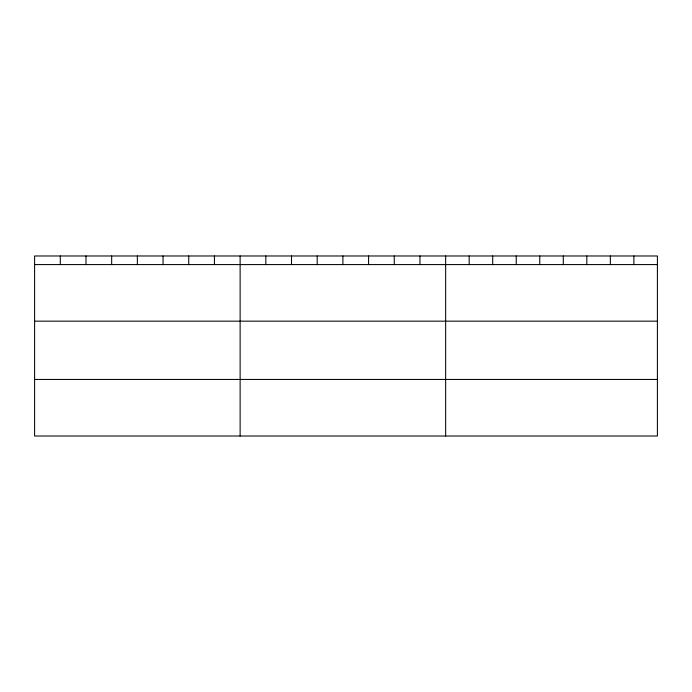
<?xml version="1.0" encoding="UTF-8"?>
<svg xmlns="http://www.w3.org/2000/svg" width="692" height="692" viewBox="0 0 692 692"><rect width="100%" height="100%" fill="white"/><g stroke="black" fill="none" stroke-linecap="round" stroke-linejoin="round"><path stroke-width="1.04" d="M657.4 321.166L657.4 255.979L34.6 255.979L34.6 436.021L657.4 436.021L657.4 321.166L34.6 321.166M34.6 264.586L657.4 264.586M34.6 379.45L657.4 379.45M633.872 255.979L633.872 264.586M610.344 255.979L610.344 264.586M586.816 255.979L586.816 264.586M563.288 255.979L563.288 264.586M539.76 255.979L539.76 264.586M516.232 255.979L516.232 264.586M492.704 255.979L492.704 264.586M469.176 255.979L469.176 264.586M445.648 255.979L445.648 436.021M419.957 255.979L419.957 264.586M394.267 255.979L394.267 264.586M368.577 255.979L368.577 264.586M342.886 255.979L342.886 264.586M317.195 255.979L317.195 264.586M291.505 255.979L291.505 264.586M265.815 255.979L265.815 264.586M240.124 255.979L240.124 436.021M214.434 255.979L214.434 264.586M188.743 255.979L188.743 264.586M163.053 255.979L163.053 264.586M137.362 255.979L137.362 264.586M111.671 255.979L111.671 264.586M85.981 255.979L85.981 264.586M60.291 255.979L60.291 264.586"/></g></svg>
